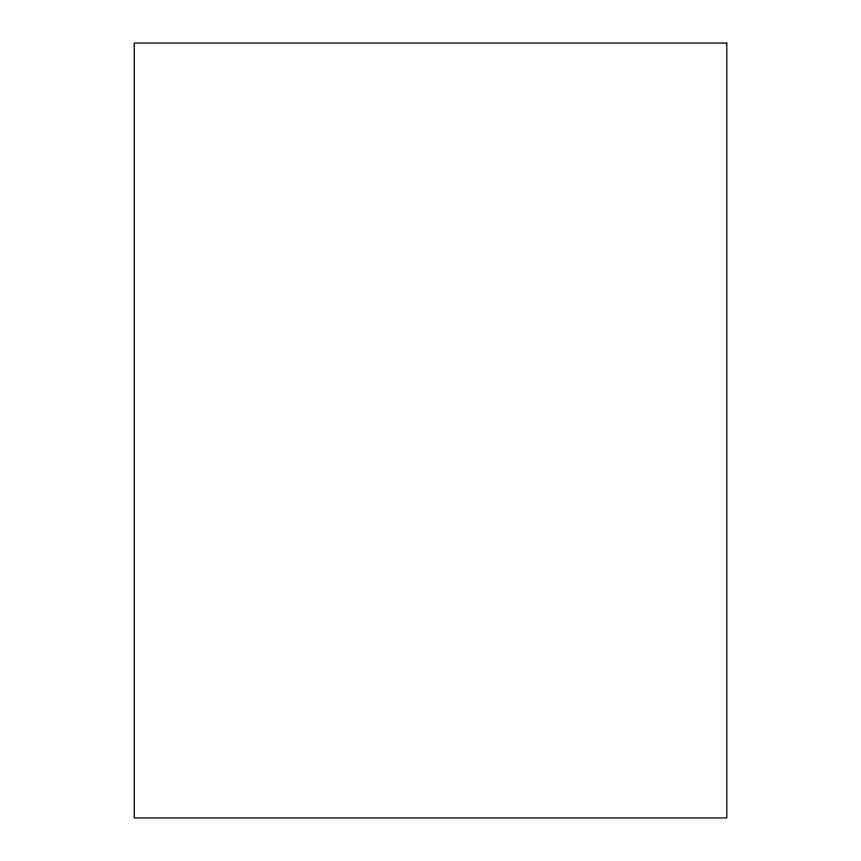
<?xml version="1.0" encoding="UTF-8"?>
<svg xmlns="http://www.w3.org/2000/svg" width="861" height="861" viewBox="0 0 861 861"><rect width="100%" height="100%" fill="white"/><g stroke="black" fill="none" stroke-linecap="round" stroke-linejoin="round"><path stroke-width="1.29" d="M726.781 43.05L134.219 43.05L134.219 817.95L726.781 817.95L726.781 43.05"/></g></svg>
